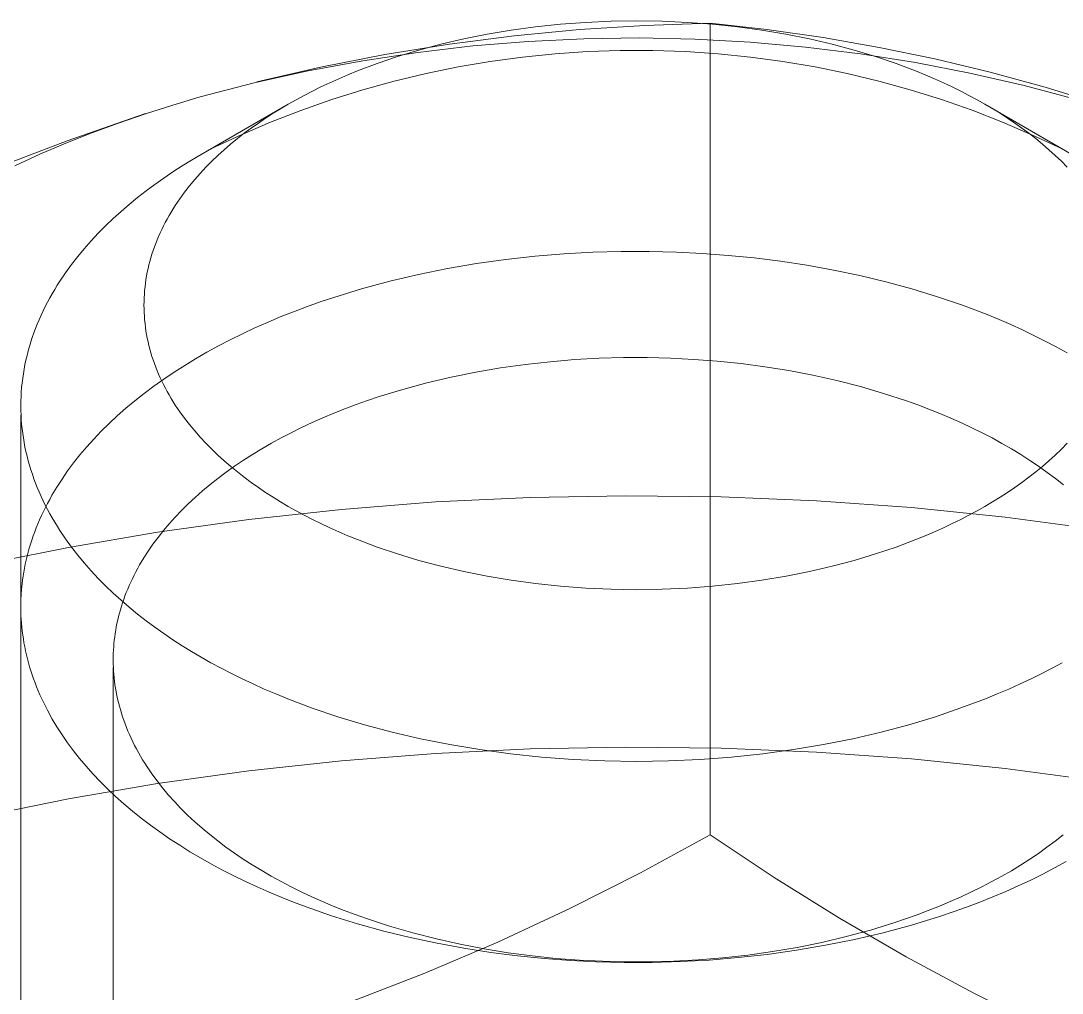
# Model space of a CAD drawing. Header units: inches. Extents: x -13 to 609, y -6 to 131.
# Drawn here: x 150.6671 to 151, y 60.4607 to 60.7715 of the extents above; entities that cross this region are included whole.
import ezdxf

# ---------------------------------------------------------------- set-up
doc = ezdxf.new("R2010")
doc.units = ezdxf.units.IN
doc.layers.add('ZANO_R', color=7, linetype='Continuous', lineweight=0)

msp = doc.modelspace()

# ---------------------------------------------------------------- linework, layer by layer
at = {"layer": 'ZANO_R'}
for p, q in [((150.8477, 60.77104), (150.85582, 60.77141)), ((150.85582, 60.77141), (150.86397, 60.77153)), ((150.86397, 60.77153), (150.87212, 60.77141)), ((150.87212, 60.77141), (150.88023, 60.77105)), ((150.8162, 60.76725), (150.82387, 60.76853)), ((150.82387, 60.76853), (150.8317, 60.7696)), ((150.8249, 60.76677), (150.84573, 60.76877)), ((150.8317, 60.7696), (150.83965, 60.77044)), ((150.83965, 60.77044), (150.8477, 60.77104)), ((150.84573, 60.76877), (150.86662, 60.77009)), ((150.86662, 60.77009), (150.88754, 60.77074)), ((150.88023, 60.77105), (150.88828, 60.77044)), ((150.88754, 60.77074), (150.90562, 60.76874)), ((150.88754, 60.77074), (150.88754, 60.51129)), ((150.88828, 60.77044), (150.89624, 60.7696)), ((150.89624, 60.7696), (150.90407, 60.76854)), ((150.90407, 60.76854), (150.91174, 60.76725)), ((150.90562, 60.76874), (150.92363, 60.76618)), ((150.80142, 60.76405), (150.80871, 60.76575)), ((150.80414, 60.76409), (150.8249, 60.76677)), ((150.80871, 60.76575), (150.8162, 60.76725)), ((150.81165, 60.76351), (150.82934, 60.76497)), ((150.82934, 60.76497), (150.84707, 60.76582)), ((150.84707, 60.76582), (150.86482, 60.76607)), ((150.86482, 60.76607), (150.88257, 60.7657)), ((150.88257, 60.7657), (150.90029, 60.76474)), ((150.90029, 60.76474), (150.91797, 60.76316)), ((150.91174, 60.76725), (150.91923, 60.76575)), ((150.91923, 60.76575), (150.92652, 60.76405)), ((150.92363, 60.76618), (150.94154, 60.76305)), ((150.77646, 60.75878), (150.79401, 60.76145)), ((150.78348, 60.76075), (150.80414, 60.76409)), ((150.78755, 60.76011), (150.79436, 60.76217)), ((150.79401, 60.76145), (150.81165, 60.76351)), ((150.79436, 60.76217), (150.80142, 60.76405)), ((150.84832, 60.76172), (150.83791, 60.76102)), ((150.85875, 60.76207), (150.84832, 60.76172)), ((150.86919, 60.76207), (150.85875, 60.76207)), ((150.87962, 60.76172), (150.86919, 60.76207)), ((150.89003, 60.76102), (150.87962, 60.76172)), ((150.91797, 60.76316), (150.93559, 60.76098)), ((150.92652, 60.76405), (150.93358, 60.76217)), ((150.93358, 60.76217), (150.94039, 60.76011)), ((150.94154, 60.76305), (150.95935, 60.75936)), ((150.75902, 60.75552), (150.77646, 60.75878)), ((150.76294, 60.75673), (150.78348, 60.76075)), ((150.78101, 60.75789), (150.78755, 60.76011)), ((150.81719, 60.75856), (150.8069, 60.75681)), ((150.82753, 60.75996), (150.81719, 60.75856)), ((150.83791, 60.76102), (150.82753, 60.75996)), ((150.90041, 60.75996), (150.89003, 60.76102)), ((150.91075, 60.75856), (150.90041, 60.75996)), ((150.92104, 60.75681), (150.91075, 60.75856)), ((150.93559, 60.76098), (150.95312, 60.75821)), ((150.94039, 60.76011), (150.94693, 60.75789)), ((150.95312, 60.75821), (150.97055, 60.75483)), ((150.95935, 60.75936), (150.97703, 60.75511)), ((150.74169, 60.75166), (150.75902, 60.75552)), ((150.74254, 60.75205), (150.76294, 60.75673)), ((150.77171, 60.75429), (150.77474, 60.75552)), ((150.77474, 60.75552), (150.78101, 60.75789)), ((150.8069, 60.75681), (150.79668, 60.75471)), ((150.93126, 60.75471), (150.92104, 60.75681)), ((150.94693, 60.75789), (150.9532, 60.75553)), ((150.9532, 60.75553), (150.95623, 60.7543)), ((150.97055, 60.75483), (150.98785, 60.75086)), ((150.97703, 60.75511), (150.99457, 60.7503)), ((150.7245, 60.74721), (150.74169, 60.75166)), ((150.76307, 60.75041), (150.76588, 60.75173)), ((150.76588, 60.75173), (150.76876, 60.75303)), ((150.76876, 60.75303), (150.77171, 60.75429)), ((150.78653, 60.75227), (150.77647, 60.74948)), ((150.79668, 60.75471), (150.78653, 60.75227)), ((150.94141, 60.75227), (150.93126, 60.75471)), ((150.95147, 60.74949), (150.94141, 60.75227)), ((150.95623, 60.7543), (150.95919, 60.75303)), ((150.95919, 60.75303), (150.96207, 60.75174)), ((150.96207, 60.75174), (150.96487, 60.75042)), ((150.75769, 60.7477), (150.76034, 60.74907)), ((150.76034, 60.74907), (150.76307, 60.75041)), ((150.77647, 60.74948), (150.76651, 60.74636)), ((150.96143, 60.74637), (150.95147, 60.74949)), ((150.96487, 60.75042), (150.9676, 60.74908)), ((150.9676, 60.74908), (150.97025, 60.74771)), ((150.98785, 60.75086), (151.00501, 60.7463)), ((150.99457, 60.7503), (151.01195, 60.74495)), ((150.71571, 60.74461), (150.7245, 60.74721)), ((150.75262, 60.7449), (150.72478, 60.72882)), ((150.75017, 60.74345), (150.75262, 60.7449)), ((150.75262, 60.7449), (150.75511, 60.74631)), ((150.75511, 60.74631), (150.75769, 60.7477)), ((150.76651, 60.74636), (150.75667, 60.74291)), ((150.97127, 60.74292), (150.96143, 60.74637)), ((150.97025, 60.74771), (150.97283, 60.74632)), ((150.97283, 60.74632), (150.97533, 60.7449)), ((151.00316, 60.72883), (150.97533, 60.7449)), ((150.97533, 60.7449), (150.97777, 60.74346)), ((150.68189, 60.73321), (150.70697, 60.74192)), ((150.69838, 60.73885), (150.707, 60.74182)), ((150.707, 60.74182), (150.71571, 60.74461)), ((150.74539, 60.74044), (150.74776, 60.74197)), ((150.75667, 60.74291), (150.74694, 60.73913)), ((150.74776, 60.74197), (150.75017, 60.74345)), ((150.981, 60.73913), (150.97127, 60.74292)), ((150.97777, 60.74346), (150.98018, 60.74197)), ((150.98018, 60.74197), (150.98255, 60.74044)), ((150.68987, 60.73571), (150.69838, 60.73885)), ((150.74694, 60.73913), (150.73735, 60.73502)), ((150.74078, 60.73724), (150.74306, 60.73886)), ((150.74306, 60.73886), (150.74539, 60.74044)), ((150.99059, 60.73503), (150.981, 60.73913)), ((150.98255, 60.74044), (150.98488, 60.73887)), ((150.98488, 60.73887), (150.98717, 60.73725)), ((150.68149, 60.73238), (150.68987, 60.73571)), ((150.73735, 60.73502), (150.7279, 60.73059)), ((150.73635, 60.73387), (150.73854, 60.73558)), ((150.73854, 60.73558), (150.74078, 60.73724)), ((150.98717, 60.73725), (150.98941, 60.73559)), ((150.98941, 60.73559), (150.9916, 60.73388)), ((151.00004, 60.7306), (150.99059, 60.73503)), ((150.65711, 60.72369), (150.68189, 60.73321)), ((150.67324, 60.72888), (150.68149, 60.73238)), ((150.73214, 60.73033), (150.73421, 60.73212)), ((150.73421, 60.73212), (150.73635, 60.73387)), ((150.9916, 60.73388), (150.99373, 60.73213)), ((150.99373, 60.73213), (150.99581, 60.73034)), ((150.66516, 60.72521), (150.67324, 60.72888)), ((150.72478, 60.72882), (150.72172, 60.72702)), ((150.72816, 60.72663), (150.73012, 60.7285)), ((150.73012, 60.7285), (150.73214, 60.73033)), ((150.99581, 60.73034), (150.99783, 60.72851)), ((150.99783, 60.72851), (150.99978, 60.72664)), ((150.71871, 60.72516), (150.71574, 60.72325)), ((150.72172, 60.72702), (150.71871, 60.72516)), ((150.72628, 60.72472), (150.72816, 60.72663)), ((150.99978, 60.72664), (151.00167, 60.72473)), ((150.71574, 60.72325), (150.71283, 60.72128)), ((150.72271, 60.72079), (150.72446, 60.72278)), ((150.72446, 60.72278), (150.72628, 60.72472)), ((150.70997, 60.71925), (150.70718, 60.71717)), ((150.71283, 60.72128), (150.70997, 60.71925)), ((150.71945, 60.71672), (150.72104, 60.71877)), ((150.72104, 60.71877), (150.72271, 60.72079)), ((150.70444, 60.71504), (150.70177, 60.71286)), ((150.70718, 60.71717), (150.70444, 60.71504)), ((150.71794, 60.71463), (150.71945, 60.71672)), ((150.70177, 60.71286), (150.69918, 60.71062)), ((150.71583, 60.71144), (150.71651, 60.71251)), ((150.71651, 60.71251), (150.71794, 60.71463)), ((150.69665, 60.70833), (150.69421, 60.70599)), ((150.69918, 60.71062), (150.69665, 60.70833)), ((150.71332, 60.70709), (150.71391, 60.70818)), ((150.71391, 60.70818), (150.71453, 60.70928)), ((150.71453, 60.70928), (150.71517, 60.71036)), ((150.71517, 60.71036), (150.71583, 60.71144)), ((150.69421, 60.70599), (150.69185, 60.70361)), ((150.71169, 60.70375), (150.71221, 60.70487)), ((150.71221, 60.70487), (150.71275, 60.70598)), ((150.71275, 60.70598), (150.71332, 60.70709)), ((150.69185, 60.70361), (150.68958, 60.70117)), ((150.71026, 60.70037), (150.71071, 60.70151)), ((150.71071, 60.70151), (150.71119, 60.70263)), ((150.71119, 60.70263), (150.71169, 60.70375)), ((150.68739, 60.69869), (150.68531, 60.69617)), ((150.68958, 60.70117), (150.68739, 60.69869)), ((150.70944, 60.69809), (150.70984, 60.69924)), ((150.70984, 60.69924), (150.71026, 60.70037)), ((150.68531, 60.69617), (150.68332, 60.6936)), ((150.70838, 60.69464), (150.70871, 60.6958)), ((150.70871, 60.6958), (150.70906, 60.69695)), ((150.70906, 60.69695), (150.70944, 60.69809)), ((150.81285, 60.69392), (150.82219, 60.69523)), ((150.82219, 60.69523), (150.83151, 60.69627)), ((150.83151, 60.69627), (150.84078, 60.69703)), ((150.84078, 60.69703), (150.84996, 60.69754)), ((150.84996, 60.69754), (150.85903, 60.69779)), ((150.85903, 60.69779), (150.86796, 60.6978)), ((150.86796, 60.6978), (150.87673, 60.69759)), ((150.87673, 60.69759), (150.88493, 60.69718)), ((150.88493, 60.69718), (150.89322, 60.69656)), ((150.89322, 60.69656), (150.90159, 60.69573)), ((150.90159, 60.69573), (150.91001, 60.69467)), ((150.68332, 60.6936), (150.68143, 60.69099)), ((150.70756, 60.69116), (150.70781, 60.69232)), ((150.70781, 60.69232), (150.70808, 60.69349)), ((150.70808, 60.69349), (150.70838, 60.69464)), ((150.79426, 60.69046), (150.80353, 60.69233)), ((150.80353, 60.69233), (150.81285, 60.69392)), ((150.91001, 60.69467), (150.91846, 60.69338)), ((150.91846, 60.69338), (150.92692, 60.69186)), ((150.92692, 60.69186), (150.93534, 60.69009)), ((150.67964, 60.68834), (150.67879, 60.687)), ((150.68143, 60.69099), (150.67964, 60.68834)), ((150.70697, 60.68766), (150.70714, 60.68883)), ((150.70714, 60.68883), (150.70734, 60.68999)), ((150.70734, 60.68999), (150.70756, 60.69116)), ((150.77604, 60.68585), (150.78509, 60.6883)), ((150.78509, 60.6883), (150.79426, 60.69046)), ((150.93534, 60.69009), (150.94371, 60.68808)), ((150.67796, 60.68565), (150.67717, 60.6843)), ((150.67879, 60.687), (150.67796, 60.68565)), ((150.70662, 60.68413), (150.70671, 60.68531)), ((150.70671, 60.68531), (150.70683, 60.68648)), ((150.70683, 60.68648), (150.70697, 60.68766)), ((150.76716, 60.68313), (150.77604, 60.68585)), ((150.94371, 60.68808), (150.952, 60.68583)), ((150.952, 60.68583), (150.96017, 60.68333)), ((150.67566, 60.68156), (150.67495, 60.68018)), ((150.6764, 60.68293), (150.67566, 60.68156)), ((150.67717, 60.6843), (150.6764, 60.68293)), ((150.7065, 60.6806), (150.70651, 60.68178)), ((150.70651, 60.68178), (150.70655, 60.68296)), ((150.70655, 60.68296), (150.70662, 60.68413)), ((150.75849, 60.68013), (150.7628, 60.68166)), ((150.7628, 60.68166), (150.76716, 60.68313)), ((150.96017, 60.68333), (150.96819, 60.68059)), ((150.67426, 60.67879), (150.67361, 60.6774)), ((150.67495, 60.68018), (150.67426, 60.67879)), ((150.70651, 60.67943), (150.7065, 60.6806)), ((150.70655, 60.67825), (150.70651, 60.67943)), ((150.70662, 60.67708), (150.70655, 60.67825)), ((150.75007, 60.67686), (150.75425, 60.67853)), ((150.75425, 60.67853), (150.75849, 60.68013)), ((150.96819, 60.68059), (150.97602, 60.67762)), ((150.67299, 60.67599), (150.6724, 60.67458)), ((150.67361, 60.6774), (150.67299, 60.67599)), ((150.70671, 60.6759), (150.70662, 60.67708)), ((150.70683, 60.67473), (150.70671, 60.6759)), ((150.74192, 60.67334), (150.74596, 60.67513)), ((150.74596, 60.67513), (150.75007, 60.67686)), ((150.97602, 60.67762), (150.97987, 60.67604)), ((150.97987, 60.67604), (150.98365, 60.67441)), ((150.6713, 60.67175), (150.6708, 60.67032)), ((150.67183, 60.67317), (150.6713, 60.67175)), ((150.6724, 60.67458), (150.67183, 60.67317)), ((150.70697, 60.67355), (150.70683, 60.67473)), ((150.70714, 60.67238), (150.70697, 60.67355)), ((150.70734, 60.67121), (150.70714, 60.67238)), ((150.73797, 60.67149), (150.74192, 60.67334)), ((150.98365, 60.67441), (150.98738, 60.67272)), ((150.98738, 60.67272), (150.99104, 60.67098)), ((150.67033, 60.66889), (150.66989, 60.66745)), ((150.6708, 60.67032), (150.67033, 60.66889)), ((150.70756, 60.67005), (150.70734, 60.67121)), ((150.70781, 60.66888), (150.70756, 60.67005)), ((150.70809, 60.66772), (150.70781, 60.66888)), ((150.73031, 60.66761), (150.7341, 60.66958)), ((150.7341, 60.66958), (150.73797, 60.67149)), ((150.99104, 60.67098), (150.99464, 60.66918)), ((150.99464, 60.66918), (150.99816, 60.66733)), ((150.66949, 60.66601), (150.66911, 60.66456)), ((150.66989, 60.66745), (150.66949, 60.66601)), ((150.70839, 60.66657), (150.70809, 60.66772)), ((150.70871, 60.66541), (150.70839, 60.66657)), ((150.70906, 60.66426), (150.70871, 60.66541)), ((150.72302, 60.6635), (150.72662, 60.66558)), ((150.72662, 60.66558), (150.73031, 60.66761)), ((150.99816, 60.66733), (151.00161, 60.66543)), ((150.66846, 60.66165), (150.66818, 60.6602)), ((150.66877, 60.66311), (150.66846, 60.66165)), ((150.66911, 60.66456), (150.66877, 60.66311)), ((150.70944, 60.66312), (150.70906, 60.66426)), ((150.70984, 60.66197), (150.70944, 60.66312)), ((150.71027, 60.66084), (150.70984, 60.66197)), ((150.71951, 60.66137), (150.72302, 60.6635)), ((150.82846, 60.66169), (150.82052, 60.66058)), ((150.83638, 60.66257), (150.82846, 60.66169)), ((150.84426, 60.66322), (150.83638, 60.66257)), ((150.85206, 60.66365), (150.84426, 60.66322)), ((150.85977, 60.66386), (150.85206, 60.66365)), ((150.86737, 60.66388), (150.85977, 60.66386)), ((150.87482, 60.66369), (150.86737, 60.66388)), ((150.88225, 60.66332), (150.87482, 60.66369)), ((150.88978, 60.66274), (150.88225, 60.66332)), ((150.89738, 60.66195), (150.88978, 60.66274)), ((150.90502, 60.66094), (150.89738, 60.66195)), ((150.66793, 60.65873), (150.66772, 60.65727)), ((150.66818, 60.6602), (150.66793, 60.65873)), ((150.71072, 60.6597), (150.71027, 60.66084)), ((150.71119, 60.65858), (150.71072, 60.6597)), ((150.71169, 60.65745), (150.71119, 60.65858)), ((150.71281, 60.65697), (150.71611, 60.6592)), ((150.71611, 60.6592), (150.71951, 60.66137)), ((150.8126, 60.65923), (150.80472, 60.65763)), ((150.82052, 60.66058), (150.8126, 60.65923)), ((150.91269, 60.65971), (150.90502, 60.66094)), ((150.92034, 60.65825), (150.91269, 60.65971)), ((150.92797, 60.65655), (150.92034, 60.65825)), ((150.66754, 60.65581), (150.66739, 60.65434)), ((150.66772, 60.65727), (150.66754, 60.65581)), ((150.70962, 60.65471), (150.71281, 60.65697)), ((150.71221, 60.65634), (150.71169, 60.65745)), ((150.71276, 60.65523), (150.71221, 60.65634)), ((150.71333, 60.65412), (150.71276, 60.65523)), ((150.79692, 60.6558), (150.78923, 60.65372)), ((150.80472, 60.65763), (150.79692, 60.6558)), ((150.93552, 60.65462), (150.92797, 60.65655)), ((150.66728, 60.65287), (150.66719, 60.6514)), ((150.66739, 60.65434), (150.66728, 60.65287)), ((150.70357, 60.65005), (150.70654, 60.6524)), ((150.70654, 60.6524), (150.70962, 60.65471)), ((150.71392, 60.65302), (150.71333, 60.65412)), ((150.71454, 60.65193), (150.71392, 60.65302)), ((150.71517, 60.65085), (150.71454, 60.65193)), ((150.78923, 60.65372), (150.78168, 60.6514)), ((150.94297, 60.65245), (150.93552, 60.65462)), ((150.9503, 60.65005), (150.94297, 60.65245)), ((150.66714, 60.64993), (150.66713, 60.64846)), ((150.66713, 60.64846), (150.66714, 60.64699)), ((150.66719, 60.6514), (150.66714, 60.64993)), ((150.70071, 60.64767), (150.70357, 60.65005)), ((150.71583, 60.64977), (150.71517, 60.65085)), ((150.71651, 60.6487), (150.71583, 60.64977)), ((150.71794, 60.64658), (150.71651, 60.6487)), ((150.77431, 60.64885), (150.77071, 60.64749)), ((150.77798, 60.65016), (150.77431, 60.64885)), ((150.78168, 60.6514), (150.77798, 60.65016)), ((150.9539, 60.64876), (150.9503, 60.65005)), ((150.95746, 60.64741), (150.9539, 60.64876)), ((150.66713, 60.58391), (150.66713, 60.64552)), ((150.66714, 60.64699), (150.66719, 60.64552)), ((150.66719, 60.64552), (150.66728, 60.64405)), ((150.69534, 60.6428), (150.69797, 60.64525)), ((150.69797, 60.64525), (150.70071, 60.64767)), ((150.71945, 60.64449), (150.71794, 60.64658)), ((150.76715, 60.64608), (150.76366, 60.64461)), ((150.77071, 60.64749), (150.76715, 60.64608)), ((150.96097, 60.64601), (150.95746, 60.64741)), ((150.96442, 60.64455), (150.96097, 60.64601)), ((150.66728, 60.64405), (150.66739, 60.64258)), ((150.66739, 60.64258), (150.66754, 60.64111)), ((150.69284, 60.64033), (150.69534, 60.6428)), ((150.72105, 60.64244), (150.71945, 60.64449)), ((150.72272, 60.64042), (150.72105, 60.64244)), ((150.76023, 60.64308), (150.75687, 60.64151)), ((150.76366, 60.64461), (150.76023, 60.64308)), ((150.96782, 60.64304), (150.96442, 60.64455)), ((150.97116, 60.64147), (150.96782, 60.64304)), ((150.66754, 60.64111), (150.66772, 60.63964)), ((150.66772, 60.63964), (150.66793, 60.63818)), ((150.69045, 60.63783), (150.69284, 60.64033)), ((150.72447, 60.63843), (150.72272, 60.64042)), ((150.72628, 60.63649), (150.72447, 60.63843)), ((150.75358, 60.63988), (150.75036, 60.63821)), ((150.75687, 60.64151), (150.75358, 60.63988)), ((150.97443, 60.63986), (150.97116, 60.64147)), ((150.97764, 60.63819), (150.97443, 60.63986)), ((150.66793, 60.63818), (150.66818, 60.63672)), ((150.66818, 60.63672), (150.66846, 60.63526)), ((150.66846, 60.63526), (150.66877, 60.63381)), ((150.68603, 60.63277), (150.68818, 60.63531)), ((150.68818, 60.63531), (150.69045, 60.63783)), ((150.72817, 60.63458), (150.72628, 60.63649)), ((150.74722, 60.63649), (150.74416, 60.63472)), ((150.75036, 60.63821), (150.74722, 60.63649)), ((150.98077, 60.63647), (150.97764, 60.63819)), ((150.98383, 60.6347), (150.98077, 60.63647)), ((151.00168, 60.63649), (150.99979, 60.63459)), ((150.66877, 60.63381), (150.66911, 60.63236)), ((150.66911, 60.63236), (150.66949, 60.63091)), ((150.684, 60.63021), (150.68603, 60.63277)), ((150.73013, 60.63271), (150.72817, 60.63458)), ((150.73215, 60.63088), (150.73013, 60.63271)), ((150.74118, 60.63291), (150.73829, 60.63106)), ((150.74416, 60.63472), (150.74118, 60.63291)), ((150.98681, 60.63289), (150.98383, 60.6347)), ((150.98971, 60.63103), (150.98681, 60.63289)), ((150.99784, 60.63271), (150.99582, 60.63088)), ((150.99979, 60.63459), (150.99784, 60.63271)), ((150.66949, 60.63091), (150.6699, 60.62947)), ((150.6699, 60.62947), (150.67034, 60.62803)), ((150.68209, 60.62764), (150.684, 60.63021)), ((150.73422, 60.62909), (150.73215, 60.63088)), ((150.73549, 60.62917), (150.73278, 60.62724)), ((150.73636, 60.62734), (150.73422, 60.62909)), ((150.73829, 60.63106), (150.73549, 60.62917)), ((150.99253, 60.62913), (150.98971, 60.63103)), ((150.99374, 60.62909), (150.99161, 60.62735)), ((150.99525, 60.62719), (150.99253, 60.62913)), ((150.99582, 60.63088), (150.99374, 60.62909)), ((150.67034, 60.62803), (150.67081, 60.6266)), ((150.67081, 60.6266), (150.67131, 60.62517)), ((150.67131, 60.62517), (150.67184, 60.62375)), ((150.67863, 60.62246), (150.6803, 60.62505)), ((150.6803, 60.62505), (150.68209, 60.62764)), ((150.73016, 60.62528), (150.72763, 60.62329)), ((150.73278, 60.62724), (150.73016, 60.62528)), ((150.73855, 60.62563), (150.73636, 60.62734)), ((150.74079, 60.62397), (150.73855, 60.62563)), ((150.98942, 60.62564), (150.98718, 60.62398)), ((150.99161, 60.62735), (150.98942, 60.62564)), ((150.99789, 60.62521), (150.99525, 60.62719)), ((151.00044, 60.62319), (150.99789, 60.62521)), ((150.67184, 60.62375), (150.6724, 60.62233)), ((150.6724, 60.62233), (150.67299, 60.62092)), ((150.67708, 60.61986), (150.67863, 60.62246)), ((150.72763, 60.62329), (150.7252, 60.62126)), ((150.74307, 60.62235), (150.74079, 60.62397)), ((150.7454, 60.62078), (150.74307, 60.62235)), ((150.98489, 60.62236), (150.98256, 60.62078)), ((150.98718, 60.62398), (150.98489, 60.62236)), ((150.67299, 60.62092), (150.67362, 60.61952)), ((150.67362, 60.61952), (150.67427, 60.61812)), ((150.67565, 60.61726), (150.67635, 60.61856)), ((150.67635, 60.61856), (150.67708, 60.61986)), ((150.72287, 60.61921), (150.72064, 60.61713)), ((150.7252, 60.62126), (150.72287, 60.61921)), ((150.74777, 60.61924), (150.7454, 60.62078)), ((150.75018, 60.61776), (150.74777, 60.61924)), ((150.79966, 60.61772), (150.83, 60.61918)), ((150.83, 60.61918), (150.86051, 60.61974)), ((150.86051, 60.61974), (150.89107, 60.61939)), ((150.89107, 60.61939), (150.92155, 60.61812)), ((150.98019, 60.61925), (150.97778, 60.61777)), ((150.98256, 60.62078), (150.98019, 60.61925)), ((150.67427, 60.61812), (150.67495, 60.61674)), ((150.67434, 60.61465), (150.67498, 60.61596)), ((150.67495, 60.61674), (150.67567, 60.61536)), ((150.67498, 60.61596), (150.67565, 60.61726)), ((150.67567, 60.61536), (150.67641, 60.61398)), ((150.71851, 60.61503), (150.71648, 60.6129)), ((150.72064, 60.61713), (150.71851, 60.61503)), ((150.73997, 60.61214), (150.76961, 60.61536)), ((150.75263, 60.61631), (150.75018, 60.61776)), ((150.75513, 60.6149), (150.75263, 60.61631)), ((150.76961, 60.61536), (150.79966, 60.61772)), ((150.92155, 60.61812), (150.95185, 60.61595)), ((150.95185, 60.61595), (150.98183, 60.61289)), ((150.97534, 60.61632), (150.97284, 60.61491)), ((150.97778, 60.61777), (150.97534, 60.61632)), ((150.67259, 60.61075), (150.67314, 60.61205)), ((150.67314, 60.61205), (150.67373, 60.61335)), ((150.67373, 60.61335), (150.67434, 60.61465)), ((150.67641, 60.61398), (150.67717, 60.61262)), ((150.67717, 60.61262), (150.67797, 60.61126)), ((150.71084, 60.60808), (150.73997, 60.61214)), ((150.71648, 60.6129), (150.71455, 60.61076)), ((150.7577, 60.61351), (150.75513, 60.6149)), ((150.76036, 60.61214), (150.7577, 60.61351)), ((150.76309, 60.6108), (150.76036, 60.61214)), ((150.96761, 60.61215), (150.96488, 60.6108)), ((150.97026, 60.61352), (150.96761, 60.61215)), ((150.97284, 60.61491), (150.97026, 60.61352)), ((150.98183, 60.61289), (151.01137, 60.60895)), ((150.67156, 60.60815), (150.67206, 60.60945)), ((150.67206, 60.60945), (150.67259, 60.61075)), ((150.67797, 60.61126), (150.6788, 60.60991)), ((150.6788, 60.60991), (150.67965, 60.60858)), ((150.67965, 60.60858), (150.68143, 60.60593)), ((150.71272, 60.6086), (150.711, 60.60642)), ((150.71455, 60.61076), (150.71272, 60.6086)), ((150.76589, 60.60948), (150.76309, 60.6108)), ((150.76877, 60.60819), (150.76589, 60.60948)), ((150.96208, 60.60948), (150.9592, 60.60819)), ((150.96488, 60.6108), (150.96208, 60.60948)), ((150.67023, 60.60427), (150.67065, 60.60557)), ((150.67065, 60.60557), (150.67109, 60.60686)), ((150.67109, 60.60686), (150.67156, 60.60815)), ((150.68143, 60.60593), (150.68332, 60.60332)), ((150.68233, 60.60322), (150.71084, 60.60808)), ((150.711, 60.60642), (150.70937, 60.60424)), ((150.77172, 60.60692), (150.76877, 60.60819)), ((150.77475, 60.60569), (150.77172, 60.60692)), ((150.78102, 60.60333), (150.77475, 60.60569)), ((150.95322, 60.6057), (150.94695, 60.60333)), ((150.95625, 60.60693), (150.95322, 60.6057)), ((150.9592, 60.60819), (150.95625, 60.60693)), ((150.65453, 60.59758), (150.68233, 60.60322)), ((150.66915, 60.60042), (150.66948, 60.6017)), ((150.66948, 60.6017), (150.66984, 60.60298)), ((150.66984, 60.60298), (150.67023, 60.60427)), ((150.68332, 60.60332), (150.68532, 60.60075)), ((150.70785, 60.60204), (150.70644, 60.59984)), ((150.70937, 60.60424), (150.70785, 60.60204)), ((150.78757, 60.60111), (150.78102, 60.60333)), ((150.94695, 60.60333), (150.9404, 60.60111)), ((150.66856, 60.59786), (150.66884, 60.59914)), ((150.66884, 60.59914), (150.66915, 60.60042)), ((150.68532, 60.60075), (150.6874, 60.59822)), ((150.70644, 60.59984), (150.70512, 60.59763)), ((150.79438, 60.59905), (150.78757, 60.60111)), ((150.80144, 60.59717), (150.79438, 60.59905)), ((150.93359, 60.59905), (150.92653, 60.59717)), ((150.9404, 60.60111), (150.93359, 60.59905)), ((150.66787, 60.59405), (150.66808, 60.59532)), ((150.66808, 60.59532), (150.6683, 60.59659)), ((150.6683, 60.59659), (150.66856, 60.59786)), ((150.6874, 60.59822), (150.68959, 60.59574)), ((150.68959, 60.59574), (150.69186, 60.59331)), ((150.7039, 60.59541), (150.70333, 60.59431)), ((150.7045, 60.59652), (150.7039, 60.59541)), ((150.70512, 60.59763), (150.7045, 60.59652)), ((150.80872, 60.59547), (150.80144, 60.59717)), ((150.81622, 60.59397), (150.80872, 60.59547)), ((150.91925, 60.59547), (150.91176, 60.59397)), ((150.92653, 60.59717), (150.91925, 60.59547)), ((150.66754, 60.59154), (150.66769, 60.59279)), ((150.66769, 60.59279), (150.66787, 60.59405)), ((150.69186, 60.59331), (150.69422, 60.59092)), ((150.70226, 60.59209), (150.70177, 60.59099)), ((150.70278, 60.5932), (150.70226, 60.59209)), ((150.70333, 60.59431), (150.70278, 60.5932)), ((150.82389, 60.59268), (150.81622, 60.59397)), ((150.83172, 60.59162), (150.82389, 60.59268)), ((150.83967, 60.59078), (150.83172, 60.59162)), ((150.89626, 60.59162), (150.8883, 60.59078)), ((150.90408, 60.59269), (150.89626, 60.59162)), ((150.91176, 60.59397), (150.90408, 60.59269)), ((150.66725, 60.58816), (150.66737, 60.58985)), ((150.66737, 60.58985), (150.66754, 60.59154)), ((150.69422, 60.59092), (150.69667, 60.58858)), ((150.69667, 60.58858), (150.69919, 60.5863)), ((150.70085, 60.58878), (150.70042, 60.58768)), ((150.70129, 60.58988), (150.70085, 60.58878)), ((150.70177, 60.59099), (150.70129, 60.58988)), ((150.84772, 60.59017), (150.83967, 60.59078)), ((150.85584, 60.58981), (150.84772, 60.59017)), ((150.86399, 60.58969), (150.85584, 60.58981)), ((150.87213, 60.58981), (150.86399, 60.58969)), ((150.88025, 60.59017), (150.87213, 60.58981)), ((150.8883, 60.59078), (150.88025, 60.59017)), ((150.66717, 60.58647), (150.66725, 60.58816)), ((150.69919, 60.5863), (150.70179, 60.58406)), ((150.69965, 60.58547), (150.69929, 60.58438)), ((150.70002, 60.58657), (150.69965, 60.58547)), ((150.70042, 60.58768), (150.70002, 60.58657)), ((150.66714, 60.58268), (150.66713, 60.58391)), ((150.66718, 60.58144), (150.66714, 60.58268)), ((150.69866, 60.58219), (150.69837, 60.5811)), ((150.69896, 60.58328), (150.69866, 60.58219)), ((150.69929, 60.58438), (150.69896, 60.58328)), ((150.70179, 60.58406), (150.70445, 60.58188)), ((150.70445, 60.58188), (150.70719, 60.57974)), ((150.66713, 60.27934), (150.66713, 60.58132)), ((150.66725, 60.5802), (150.66718, 60.58144)), ((150.66733, 60.57895), (150.66725, 60.5802)), ((150.66745, 60.5777), (150.66733, 60.57895)), ((150.69787, 60.57892), (150.69766, 60.57784)), ((150.69811, 60.58001), (150.69787, 60.57892)), ((150.69837, 60.5811), (150.69811, 60.58001)), ((150.70719, 60.57974), (150.70999, 60.57767)), ((150.66758, 60.57645), (150.66745, 60.5777)), ((150.66774, 60.57519), (150.66758, 60.57645)), ((150.66793, 60.57393), (150.66774, 60.57519)), ((150.69729, 60.57569), (150.69714, 60.57462)), ((150.69746, 60.57676), (150.69729, 60.57569)), ((150.69766, 60.57784), (150.69746, 60.57676)), ((150.70999, 60.57767), (150.71285, 60.57564)), ((150.71285, 60.57564), (150.71576, 60.57367)), ((150.66814, 60.57267), (150.66793, 60.57393)), ((150.66837, 60.5714), (150.66814, 60.57267)), ((150.6969, 60.57248), (150.69681, 60.57141)), ((150.69701, 60.57355), (150.6969, 60.57248)), ((150.69714, 60.57462), (150.69701, 60.57355)), ((150.71576, 60.57367), (150.71872, 60.57176)), ((150.71872, 60.57176), (150.72174, 60.5699)), ((150.66864, 60.57013), (150.66837, 60.5714)), ((150.66892, 60.56886), (150.66864, 60.57013)), ((150.66924, 60.56758), (150.66892, 60.56886)), ((150.69669, 60.56925), (150.69666, 60.56816)), ((150.69674, 60.57033), (150.69669, 60.56925)), ((150.69681, 60.57141), (150.69674, 60.57033)), ((150.72174, 60.5699), (150.72479, 60.5681)), ((150.66957, 60.56631), (150.66924, 60.56758)), ((150.66994, 60.56503), (150.66957, 60.56631)), ((150.67033, 60.56375), (150.66994, 60.56503)), ((150.69666, 60.56816), (150.69666, 60.56707)), ((150.69666, 60.56707), (150.69667, 60.56597)), ((150.69667, 60.56597), (150.69671, 60.56486)), ((150.72479, 60.5681), (150.72792, 60.56633)), ((150.72792, 60.56633), (150.73114, 60.56459)), ((150.99684, 60.5646), (151.00006, 60.56634)), ((150.67075, 60.56247), (150.67033, 60.56375)), ((150.6712, 60.56118), (150.67075, 60.56247)), ((150.69665, 60.29649), (150.69665, 60.56486)), ((150.69671, 60.56486), (150.69677, 60.56376)), ((150.69677, 60.56376), (150.69685, 60.56265)), ((150.69685, 60.56265), (150.69695, 60.56153)), ((150.73114, 60.56459), (150.73445, 60.56288)), ((150.73445, 60.56288), (150.73786, 60.5612)), ((150.99011, 60.56121), (150.99352, 60.56289)), ((150.99352, 60.56289), (150.99684, 60.5646)), ((150.67167, 60.5599), (150.6712, 60.56118)), ((150.67217, 60.55861), (150.67167, 60.5599)), ((150.6727, 60.55733), (150.67217, 60.55861)), ((150.69695, 60.56153), (150.69708, 60.56041)), ((150.69708, 60.56041), (150.69723, 60.55929)), ((150.69723, 60.55929), (150.6974, 60.55816)), ((150.73786, 60.5612), (150.74137, 60.55955)), ((150.74137, 60.55955), (150.74497, 60.55793)), ((150.98301, 60.55794), (150.9866, 60.55956)), ((150.9866, 60.55956), (150.99011, 60.56121)), ((150.67325, 60.55605), (150.6727, 60.55733)), ((150.67383, 60.55476), (150.67325, 60.55605)), ((150.6974, 60.55816), (150.6976, 60.55704)), ((150.6976, 60.55704), (150.69782, 60.55591)), ((150.69782, 60.55591), (150.69807, 60.55477)), ((150.74497, 60.55793), (150.74866, 60.55636)), ((150.74866, 60.55636), (150.75244, 60.55481)), ((150.97553, 60.55482), (150.97931, 60.55636)), ((150.97931, 60.55636), (150.98301, 60.55794)), ((150.67444, 60.55348), (150.67383, 60.55476)), ((150.67508, 60.55219), (150.67444, 60.55348)), ((150.67575, 60.55091), (150.67508, 60.55219)), ((150.69807, 60.55477), (150.69833, 60.55364)), ((150.69833, 60.55364), (150.69863, 60.5525)), ((150.69863, 60.5525), (150.69895, 60.55136)), ((150.75244, 60.55481), (150.76028, 60.55186)), ((150.76028, 60.55186), (150.76847, 60.54909)), ((150.95951, 60.54909), (150.96769, 60.55187)), ((150.96769, 60.55187), (150.97553, 60.55482)), ((150.67716, 60.54835), (150.67575, 60.55091)), ((150.67869, 60.5458), (150.67716, 60.54835)), ((150.69895, 60.55136), (150.69929, 60.55022)), ((150.69929, 60.55022), (150.69966, 60.54907)), ((150.69966, 60.54907), (150.70005, 60.54793)), ((150.76847, 60.54909), (150.77698, 60.54651)), ((150.95099, 60.54652), (150.95951, 60.54909)), ((150.68033, 60.54326), (150.67869, 60.5458)), ((150.70005, 60.54793), (150.70047, 60.54678)), ((150.70047, 60.54678), (150.70091, 60.54564)), ((150.70091, 60.54564), (150.70138, 60.54449)), ((150.77698, 60.54651), (150.7858, 60.54416)), ((150.94217, 60.54416), (150.95099, 60.54652)), ((150.68208, 60.54073), (150.68033, 60.54326)), ((150.70138, 60.54449), (150.70188, 60.54335)), ((150.70188, 60.54335), (150.7024, 60.5422)), ((150.7024, 60.5422), (150.70294, 60.54106)), ((150.7858, 60.54416), (150.79491, 60.54204)), ((150.79491, 60.54204), (150.80428, 60.54017)), ((150.9237, 60.54017), (150.93307, 60.54204)), ((150.93307, 60.54204), (150.94217, 60.54416)), ((150.68394, 60.53821), (150.68208, 60.54073)), ((150.70294, 60.54106), (150.70352, 60.53991)), ((150.70352, 60.53991), (150.70411, 60.53877)), ((150.70411, 60.53877), (150.70474, 60.53763)), ((150.83, 60.53882), (150.79966, 60.53735)), ((150.80428, 60.54017), (150.81387, 60.53856)), ((150.81387, 60.53856), (150.82365, 60.53722)), ((150.86051, 60.53938), (150.83, 60.53882)), ((150.89107, 60.53902), (150.86051, 60.53938)), ((150.92155, 60.53776), (150.89107, 60.53902)), ((150.90432, 60.53723), (150.91411, 60.53856)), ((150.91411, 60.53856), (150.9237, 60.54017)), ((150.68592, 60.53572), (150.68394, 60.53821)), ((150.688, 60.53324), (150.68592, 60.53572)), ((150.70474, 60.53763), (150.70539, 60.53649)), ((150.70539, 60.53649), (150.70607, 60.53535)), ((150.70607, 60.53535), (150.70677, 60.53421)), ((150.79966, 60.53735), (150.76961, 60.535)), ((150.82365, 60.53722), (150.8336, 60.53617)), ((150.8336, 60.53617), (150.84366, 60.53542)), ((150.84366, 60.53542), (150.8538, 60.53496)), ((150.87417, 60.53496), (150.88432, 60.53542)), ((150.88432, 60.53542), (150.89438, 60.53618)), ((150.89438, 60.53618), (150.90432, 60.53723)), ((150.95185, 60.53559), (150.92155, 60.53776)), ((150.98183, 60.53252), (150.95185, 60.53559)), ((150.6902, 60.53079), (150.688, 60.53324)), ((150.70677, 60.53421), (150.7075, 60.53308)), ((150.7075, 60.53308), (150.70904, 60.53082)), ((150.73997, 60.53178), (150.71084, 60.52772)), ((150.76961, 60.535), (150.73997, 60.53178)), ((150.8538, 60.53496), (150.86399, 60.53481)), ((150.86399, 60.53481), (150.87417, 60.53496)), ((151.01137, 60.52859), (150.98183, 60.53252)), ((150.6925, 60.52836), (150.6902, 60.53079)), ((150.70904, 60.53082), (150.71068, 60.52858)), ((150.71068, 60.52858), (150.71243, 60.52635)), ((150.71084, 60.52772), (150.68233, 60.52285)), ((150.69492, 60.52595), (150.6925, 60.52836)), ((150.69744, 60.52358), (150.69492, 60.52595)), ((150.71243, 60.52635), (150.71428, 60.52414)), ((150.68233, 60.52285), (150.65453, 60.51722)), ((150.70006, 60.52124), (150.69744, 60.52358)), ((150.71428, 60.52414), (150.71623, 60.52195)), ((150.71623, 60.52195), (150.71829, 60.51978)), ((150.70279, 60.51893), (150.70006, 60.52124)), ((150.70562, 60.51666), (150.70279, 60.51893)), ((150.71829, 60.51978), (150.72045, 60.51764)), ((150.70855, 60.51443), (150.70562, 60.51666)), ((150.72045, 60.51764), (150.72271, 60.51552)), ((150.72271, 60.51552), (150.72506, 60.51344)), ((150.71158, 60.51224), (150.70855, 60.51443)), ((150.7147, 60.51009), (150.71158, 60.51224)), ((150.72506, 60.51344), (150.72752, 60.51139)), ((150.71791, 60.50798), (150.7147, 60.51009)), ((150.72752, 60.51139), (150.73006, 60.50937)), ((150.73006, 60.50937), (150.7327, 60.50739)), ((150.88754, 60.51129), (150.86527, 60.49915)), ((150.90799, 60.49766), (150.88754, 60.51129)), ((150.99518, 60.50734), (150.9978, 60.5093)), ((150.9978, 60.5093), (151.00032, 60.5113)), ((150.72121, 60.50593), (150.71791, 60.50798)), ((150.72459, 60.50392), (150.72121, 60.50593)), ((150.7327, 60.50739), (150.73543, 60.50545)), ((150.73543, 60.50545), (150.73824, 60.50355)), ((150.98966, 60.50352), (150.99247, 60.50541)), ((150.99247, 60.50541), (150.99518, 60.50734)), ((150.72806, 60.50196), (150.72459, 60.50392)), ((150.73161, 60.50005), (150.72806, 60.50196)), ((150.73824, 60.50355), (150.74114, 60.50169)), ((150.98677, 60.50167), (150.98966, 60.50352)), ((151.00134, 60.50276), (150.99764, 60.50074)), ((150.73523, 60.4982), (150.73161, 60.50005)), ((150.74114, 60.50169), (150.74413, 60.49988)), ((150.74413, 60.49988), (150.74718, 60.49811)), ((150.86527, 60.49915), (150.84262, 60.48773)), ((150.98074, 60.49809), (150.9838, 60.49986)), ((150.9838, 60.49986), (150.98677, 60.50167)), ((150.99386, 60.49877), (150.98999, 60.49686)), ((150.99764, 60.50074), (150.99386, 60.49877)), ((150.73892, 60.4964), (150.73523, 60.4982)), ((150.74268, 60.49466), (150.73892, 60.4964)), ((150.74718, 60.49811), (150.75032, 60.4964)), ((150.75032, 60.4964), (150.75352, 60.49473)), ((150.92886, 60.48468), (150.90799, 60.49766)), ((150.97438, 60.4947), (150.97759, 60.49637)), ((150.97759, 60.49637), (150.98074, 60.49809)), ((150.98999, 60.49686), (150.98603, 60.495)), ((150.7465, 60.49298), (150.74268, 60.49466)), ((150.75039, 60.49135), (150.7465, 60.49298)), ((150.75352, 60.49473), (150.7568, 60.49311)), ((150.7568, 60.49311), (150.76014, 60.49154)), ((150.96772, 60.4915), (150.97109, 60.49307)), ((150.97109, 60.49307), (150.97438, 60.4947)), ((150.982, 60.49321), (150.97789, 60.49148)), ((150.98603, 60.495), (150.982, 60.49321)), ((150.75433, 60.48979), (150.75039, 60.49135)), ((150.75832, 60.48828), (150.75433, 60.48979)), ((150.76014, 60.49154), (150.76353, 60.49003)), ((150.76353, 60.49003), (150.76699, 60.48857)), ((150.76699, 60.48857), (150.7705, 60.48717)), ((150.95725, 60.48709), (150.9608, 60.4885)), ((150.9608, 60.4885), (150.96429, 60.48998)), ((150.96429, 60.48998), (150.96772, 60.4915)), ((150.97371, 60.48982), (150.96946, 60.48822)), ((150.97789, 60.49148), (150.97371, 60.48982)), ((150.76644, 60.48545), (150.75832, 60.48828)), ((150.77472, 60.48288), (150.76644, 60.48545)), ((150.7705, 60.48717), (150.77406, 60.48582)), ((150.77406, 60.48582), (150.77766, 60.48454)), ((150.84262, 60.48773), (150.81961, 60.47704)), ((150.94998, 60.48443), (150.95364, 60.48573)), ((150.96079, 60.48522), (150.95192, 60.48249)), ((150.95364, 60.48573), (150.95725, 60.48709)), ((150.96516, 60.48668), (150.96079, 60.48522)), ((150.96946, 60.48822), (150.96516, 60.48668)), ((150.78313, 60.48055), (150.77472, 60.48288)), ((150.77766, 60.48454), (150.78498, 60.48213)), ((150.78498, 60.48213), (150.79244, 60.47996)), ((150.95013, 60.47236), (150.92886, 60.48468)), ((150.93872, 60.48086), (150.94627, 60.48318)), ((150.95192, 60.48249), (150.94287, 60.48005)), ((150.94627, 60.48318), (150.94998, 60.48443)), ((150.79163, 60.47847), (150.78313, 60.48055)), ((150.80019, 60.47665), (150.79163, 60.47847)), ((150.79244, 60.47996), (150.79999, 60.47803)), ((150.92324, 60.47695), (150.93104, 60.47879)), ((150.93104, 60.47879), (150.93872, 60.48086)), ((150.94287, 60.48005), (150.93369, 60.47789)), ((150.81961, 60.47704), (150.79627, 60.4671)), ((150.79999, 60.47803), (150.80761, 60.47633)), ((150.80879, 60.47508), (150.80019, 60.47665)), ((150.80761, 60.47633), (150.81527, 60.47487)), ((150.90743, 60.474), (150.91536, 60.47535)), ((150.92442, 60.47601), (150.9151, 60.47442)), ((150.91536, 60.47535), (150.92324, 60.47695)), ((150.93369, 60.47789), (150.92442, 60.47601)), ((150.81738, 60.47375), (150.80879, 60.47508)), ((150.81527, 60.47487), (150.82293, 60.47364)), ((150.82595, 60.47266), (150.81738, 60.47375)), ((150.82293, 60.47364), (150.83058, 60.47263)), ((150.83446, 60.47181), (150.82595, 60.47266)), ((150.83058, 60.47263), (150.83818, 60.47184)), ((150.84289, 60.47118), (150.83446, 60.47181)), ((150.83818, 60.47184), (150.8457, 60.47127)), ((150.8837, 60.47136), (150.89158, 60.47201)), ((150.89645, 60.47208), (150.88718, 60.47131)), ((150.89158, 60.47201), (150.8995, 60.47289)), ((150.90577, 60.47311), (150.89645, 60.47208)), ((150.8995, 60.47289), (150.90743, 60.474)), ((150.9151, 60.47442), (150.90577, 60.47311)), ((150.97179, 60.46074), (150.95013, 60.47236)), ((150.85122, 60.47076), (150.84289, 60.47118)), ((150.8457, 60.47127), (150.85314, 60.47089)), ((150.85999, 60.47054), (150.85122, 60.47076)), ((150.85314, 60.47089), (150.86059, 60.47071)), ((150.86892, 60.47056), (150.85999, 60.47054)), ((150.86059, 60.47071), (150.86818, 60.47072)), ((150.86818, 60.47072), (150.87589, 60.47093)), ((150.878, 60.47081), (150.86892, 60.47056)), ((150.87589, 60.47093), (150.8837, 60.47136)), ((150.88718, 60.47131), (150.878, 60.47081)), ((150.79627, 60.4671), (150.77262, 60.45791)), ((150.9938, 60.4498), (150.97179, 60.46074))]:
    msp.add_line(p, q, dxfattribs=at)

doc.saveas('drawing.dxf')
